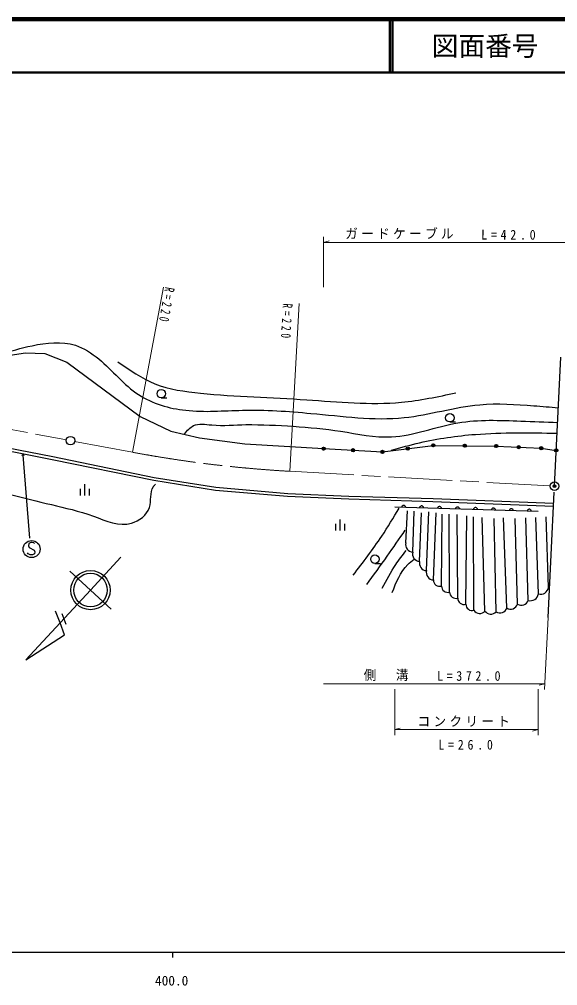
# Model space of a CAD drawing. Units: millimetres, scale not verified. Extents: x 40000 to 680000, y 20000 to 380000.
# Drawn here: x 439286 to 540216, y 198715 to 380000 of the extents above; entities that cross this region are included whole.
import ezdxf
from ezdxf.enums import TextEntityAlignment as Align

# ---------------------------------------------------------------- set-up
doc = ezdxf.new("R2010")
doc.units = ezdxf.units.MM
doc.header["$LTSCALE"] = 1000
doc.header["$PDMODE"] = 32
doc.header["$PDSIZE"] = 500
doc.linetypes.add('CHAIN', pattern=[18.5, 12, -1.5, 3.5, -1.5])
for name, color, linetype, lineweight in [('M-BGD', 7, 'Continuous', 25), ('M-BMK', 2, 'CHAIN', 13), ('M-BMK-SRVR', 3, 'Continuous', 25), ('M-STR-HTXT', 7, 'Continuous', 13), ('M-STR-STRC', 7, 'Continuous', 25), ('M-TTL', 2, 'Continuous', 140), ('M-TTL-BAND', 7, 'Continuous', 25), ('M-TTL-LINE', 7, 'Continuous', 50)]:
    doc.layers.add(name, color=color, linetype=linetype, lineweight=lineweight)
doc.layers.add('M-OTRS', color=6, linetype='Continuous')
doc.layers.add('M-TTL-TXT', color=7, linetype='Continuous')
doc.styles.add('ＭＳ ゴシック', font='')
doc.styles.get('ＭＳ ゴシック').set_extended_font_data('MS Gothic')

msp = doc.modelspace()

# ---------------------------------------------------------------- linework, layer by layer
at = {"layer": 'M-BGD'}
for p, q in [((465903, 308975), (466953, 308975)), ((520014, 304466), (521064, 304466)), ((496332, 299468), (507363, 298855)), ((507363, 298855), (516896, 300081)), ((516896, 300081), (528695, 299945)), ((528695, 299945), (537139, 299536)), ((537139, 299536), (539951, 299137)), ((450688, 291946), (450688, 290686)), ((451528, 292786), (451528, 290686)), ((452368, 291946), (452368, 290686)), ((509659, 288520), (536579, 287701)), ((511766, 281810), (512039, 287779)), ((513053, 280064), (513287, 287701)), ((514341, 278318), (514692, 287389)), ((515628, 276572), (516057, 287584)), ((516916, 274826), (517423, 287389)), ((518437, 273687), (518554, 287194)), ((519959, 272548), (519881, 287155)), ((521480, 271409), (521402, 287116)), ((523002, 270269), (523158, 286843)), ((524524, 269130), (524446, 286687)), ((526591, 268994), (526084, 286570)), ((530675, 269572), (530064, 286453)), ((534706, 271003), (534238, 286492)), ((536599, 272212), (536150, 286570)), ((538491, 273422), (538062, 286648)), ((498555, 285356), (498555, 284096)), ((499395, 286196), (499395, 284096)), ((500235, 285356), (500235, 284096)), ((528659, 268857), (528308, 286375)), ((532691, 270288), (532248, 286335)), ((505966, 277931), (507016, 277931))]:
    msp.add_line(p, q, dxfattribs=at)
for points in [[(427315, 314653), (434261, 316492), (440457, 317445), (444066, 317309), (448170, 315675), (461925, 305460), (467713, 302736), (473093, 301511), (481555, 300353), (496332, 299468)], [(430384, 300947), (445552, 297959), (464568, 294052), (476117, 292214), (489618, 291065), (501051, 290548), (516850, 290088), (539465, 289222)], [(430288, 300431), (445448, 297444), (464474, 293536), (476053, 291692), (489583, 290541), (501032, 290023), (516832, 289563), (539445, 288697)], [(511741, 288457), (511712, 288554), (511667, 288635), (511589, 288718), (511511, 288768), (511416, 288803), (511288, 288807), (511191, 288778), (511109, 288732), (511027, 288655), (510977, 288576), (510942, 288481)], [(515106, 288354), (515077, 288451), (515032, 288533), (514954, 288615), (514876, 288666), (514781, 288701), (514653, 288704), (514556, 288675), (514474, 288630), (514392, 288552), (514342, 288474), (514307, 288379)], [(518471, 288252), (518442, 288349), (518397, 288430), (518319, 288513), (518241, 288563), (518146, 288598), (518018, 288602), (517921, 288573), (517839, 288527), (517757, 288450), (517707, 288371), (517672, 288276)], [(521836, 288150), (521807, 288247), (521762, 288328), (521684, 288410), (521606, 288461), (521511, 288496), (521383, 288500), (521286, 288471), (521204, 288425), (521122, 288347), (521072, 288269), (521037, 288174)], [(525201, 288047), (525172, 288144), (525127, 288226), (525049, 288308), (524971, 288358), (524876, 288393), (524748, 288397), (524651, 288368), (524569, 288323), (524487, 288245), (524437, 288167), (524402, 288072)], [(528566, 287945), (528537, 288042), (528492, 288123), (528414, 288206), (528336, 288256), (528241, 288291), (528113, 288295), (528016, 288266), (527934, 288220), (527852, 288143), (527802, 288064), (527767, 287969)], [(531931, 287842), (531902, 287939), (531857, 288021), (531779, 288103), (531701, 288154), (531606, 288189), (531478, 288192), (531381, 288163), (531299, 288118), (531217, 288040), (531167, 287962), (531132, 287867)], [(535296, 287740), (535267, 287837), (535222, 287918), (535144, 288001), (535066, 288051), (534971, 288086), (534843, 288090), (534746, 288061), (534664, 288015), (534582, 287938), (534532, 287859), (534497, 287764)]]:
    msp.add_lwpolyline(points, dxfattribs=at)
for centre, radius in [((465903, 309773), 798), ((520014, 305264), 798), ((496332, 299468), 300), ((496332, 299468), 264), ((496332, 299468), 228), ((496332, 299468), 192), ((496332, 299468), 156), ((496332, 299468), 120), ((496332, 299468), 84), ((496332, 299468), 48), ((496332, 299468), 12), ((501847, 299162), 300), ((501847, 299162), 264), ((501847, 299162), 228), ((501847, 299162), 192), ((501847, 299162), 156), ((501847, 299162), 120), ((501847, 299162), 84), ((501847, 299162), 48), ((501847, 299162), 12), ((507363, 298855), 300), ((512130, 299468), 300), ((512130, 299468), 264), ((512130, 299468), 228), ((512130, 299468), 192), ((512130, 299468), 156), ((512130, 299468), 120), ((512130, 299468), 84), ((512130, 299468), 48), ((512130, 299468), 12), ((516896, 300081), 300), ((516896, 300081), 264), ((516896, 300081), 228), ((516896, 300081), 192), ((516896, 300081), 156), ((516896, 300081), 120), ((516896, 300081), 84), ((516896, 300081), 48), ((516896, 300081), 12), ((522796, 300013), 300), ((522796, 300013), 264), ((522796, 300013), 228), ((522796, 300013), 192), ((522796, 300013), 156), ((522796, 300013), 120), ((522796, 300013), 84), ((522796, 300013), 48), ((522796, 300013), 12), ((528695, 299945), 300), ((528695, 299945), 264), ((528695, 299945), 228), ((528695, 299945), 192), ((528695, 299945), 156), ((528695, 299945), 120), ((528695, 299945), 84), ((528695, 299945), 48), ((528695, 299945), 12), ((532917, 299740), 300), ((532917, 299740), 264), ((532917, 299740), 228), ((532917, 299740), 192), ((532917, 299740), 156), ((532917, 299740), 120), ((532917, 299740), 84), ((532917, 299740), 48), ((532917, 299740), 12), ((537139, 299536), 300), ((537139, 299536), 264), ((537139, 299536), 228), ((537139, 299536), 192), ((537139, 299536), 156), ((537139, 299536), 120), ((537139, 299536), 84), ((537139, 299536), 48), ((537139, 299536), 12), ((539951, 299137), 300), ((539951, 299137), 264), ((539951, 299137), 228), ((539951, 299137), 192), ((539951, 299137), 156), ((539951, 299137), 120), ((539951, 299137), 84), ((539951, 299137), 48), ((539951, 299137), 12), ((507363, 298855), 264), ((507363, 298855), 228), ((507363, 298855), 192), ((507363, 298855), 156), ((507363, 298855), 120), ((507363, 298855), 84), ((507363, 298855), 48), ((507363, 298855), 12), ((505966, 278729), 798)]:
    msp.add_circle(centre, radius, dxfattribs=at)
for centre, radius, start, end in [((513100, 281446), 1383, 164.74927, 268.06323), ((514387, 279700), 1383, 164.74927, 268.06323), ((515675, 277954), 1383, 164.74927, 268.06323), ((516962, 276208), 1383, 164.74927, 268.06323), ((518104, 274827), 1188, 180.04712, 286.30731), ((519625, 273688), 1188, 180.04712, 286.30731), ((521147, 272549), 1188, 180.04712, 286.30731), ((535147, 272398), 1463, 252.46808, 352.70352), ((537039, 273608), 1463, 252.46808, 352.70352), ((522668, 271410), 1188, 180.04712, 286.30731), ((524190, 270270), 1188, 180.04712, 286.30731), ((531406, 270709), 1352, 237.24304, 341.83041), ((533422, 271424), 1352, 237.24304, 341.83041), ((525609, 269837), 1295, 213.0918, 319.35199), ((527676, 269701), 1295, 213.0918, 319.35199), ((529391, 269994), 1352, 237.24304, 341.83041)]:
    msp.add_arc(centre, radius, start, end, dxfattribs=at)
for points, knots in [([(435636, 317141), (437611, 317740), (439586, 318339), (441663, 318779), (444364, 319352), (447238, 319657), (449787, 318845), (451380, 318337), (452847, 317392), (454176, 316290), (456807, 314117), (458887, 311408), (461644, 309608), (464199, 307876), (467359, 306995), (470489, 306659), (474029, 306240), (477578, 306603), (481122, 306659), (485435, 306796), (489686, 306465), (493962, 306070), (499804, 305566), (505679, 304675), (511454, 305284), (516184, 305775), (520846, 307279), (525598, 307708), (528962, 308011), (532370, 307775), (535753, 307511), (537287, 307392), (538815, 307266), (540344, 307140)], [0, 0, 0, 0, 1, 1, 1, 2, 2, 2, 3, 3, 3, 4, 4, 4, 5, 5, 5, 6, 6, 6, 7, 7, 7, 8, 8, 8, 9, 9, 9, 10, 10, 10, 11, 11, 11, 11]), ([(457736, 315766), (459972, 314198), (462208, 312630), (464680, 311638), (467362, 310563), (470324, 310165), (473262, 309870), (479953, 309198), (486529, 309060), (493172, 308625), (499087, 308237), (505055, 307614), (510926, 308166), (514353, 308489), (517746, 309212), (521140, 309935)], [0, 0, 0, 0, 1, 1, 1, 2, 2, 2, 3, 3, 3, 4, 4, 4, 5, 5, 5, 5]), ([(470245, 302205), (470769, 302834), (471293, 303463), (471949, 303777), (472912, 304238), (474159, 304016), (475355, 303908), (477605, 303704), (479674, 303902), (481769, 303974), (487699, 303924), (493608, 303601), (499523, 302729), (502725, 302221), (505930, 301525), (509088, 301681), (513259, 301881), (517344, 303584), (521529, 304301), (525412, 304967), (529381, 304785), (533322, 304629), (535624, 304537), (537916, 304455), (540208, 304373)], [0, 0, 0, 0, 1, 1, 1, 2, 2, 2, 3, 3, 3, 4, 4, 4, 5, 5, 5, 6, 6, 6, 7, 7, 7, 8, 8, 8, 8]), ([(509082, 299191), (510823, 299675), (512563, 300160), (514323, 300567), (517765, 301364), (521281, 301867), (524805, 302139), (529894, 302532), (535002, 302444), (540109, 302356)], [0, 0, 0, 0, 1, 1, 1, 2, 2, 2, 3, 3, 3, 3]), ([(420444, 292991), (423386, 292889), (426329, 292787), (429259, 292428), (434701, 291763), (440100, 290213), (445294, 288959), (447879, 288334), (450414, 287783), (453170, 286802), (455556, 285941), (458030, 284785), (460297, 285489), (461758, 285894), (463212, 286971), (463673, 288396), (464088, 289679), (463699, 291244), (464423, 292335), (464532, 292498), (464665, 292651), (464798, 292804)], [0, 0, 0, 0, 1, 1, 1, 2, 2, 2, 3, 3, 3, 4, 4, 4, 5, 5, 5, 6, 6, 6, 7, 7, 7, 7]), ([(501890, 275737), (503725, 278139), (505561, 280540), (507235, 283051), (508379, 284768), (509448, 286535), (510517, 288303)], [0, 0, 0, 0, 1, 1, 1, 2, 2, 2, 2]), ([(504422, 273955), (505712, 275731), (507002, 277507), (508266, 279301), (509405, 280916), (510524, 282546), (511642, 284177)], [0, 0, 0, 0, 1, 1, 1, 2, 2, 2, 2]), ([(507329, 273299), (508120, 274803), (508912, 276306), (509861, 277706), (510473, 278610), (511151, 279471), (511830, 280332)], [0, 0, 0, 0, 1, 1, 1, 2, 2, 2, 2]), ([(509204, 272455), (509953, 274386), (510701, 276318), (512111, 277706), (512486, 278076), (512908, 278407), (513330, 278738)], [0, 0, 0, 0, 1, 1, 1, 2, 2, 2, 2])]:
    msp.add_open_spline(points, degree=3, knots=knots, dxfattribs=at)
at = {"layer": 'M-BMK'}
for p, q in [((424130, 305591), (448106, 301104)), ((449654, 300815), (460490, 298787)), ((490009, 295210), (538822, 292464))]:
    msp.add_line(p, q, dxfattribs=at)
msp.add_arc((502981, 525845), 231000, 259.40033, 266.78088, dxfattribs=at)
at = {"layer": 'M-BMK-SRVR'}
for p, q in [((539622, 292423), (540808, 316625)), ((538415, 267780), (539568, 291308)), ((458330, 279093), (452628, 272925)), ((452628, 272925), (448773, 276489)), ((452628, 272925), (440511, 259818)), ((452628, 272925), (456483, 269361)), ((447268, 268510), (448010, 266546))]:
    msp.add_line(p, q, dxfattribs=at)
msp.add_lwpolyline([(440511, 259818), (447755, 264560), (446926, 266757), (446097, 268954)], dxfattribs=at)
for centre, radius in [((448880, 300959), 800), ((539608, 292420), 800), ((452628, 272925), 3675), ((452628, 272925), 3150)]:
    msp.add_circle(centre, radius, dxfattribs=at)
at = {"layer": 'M-OTRS'}
msp.add_point((539608, 292420), dxfattribs=at)
at = {"layer": 'M-STR-HTXT'}
for p, q in [((496332, 329737), (496331, 339187)), ((496331, 338137), (497381, 338431)), ((496331, 338137), (541863, 338137)), ((460490, 298787), (466284, 329749)), ((490009, 295210), (491778, 326660)), ((538415, 267780), (537754, 254297)), ((496340, 255358), (537806, 255358)), ((509659, 254355), (509659, 245708)), ((536579, 245708), (536579, 254355)), ((537806, 255358), (536756, 255064)), ((509659, 246758), (510709, 247052)), ((509659, 246758), (536579, 246758)), ((536579, 246758), (535529, 246464))]:
    msp.add_line(p, q, dxfattribs=at)
at = {"layer": 'M-STR-STRC'}
msp.add_line((441283, 282661), (439989, 298238), dxfattribs=at)
msp.add_lwpolyline([(442101, 281641), (441973, 281769), (441717, 281833), (441461, 281833), (441077, 281641), (441013, 281257), (441141, 280937), (442037, 280425), (442165, 280105), (442101, 279721), (441781, 279529), (441333, 279529), (440949, 279721), (440821, 279913)], dxfattribs=at)
for centre, radius in [((439989, 298238), 150), ((439989, 298238), 90), ((439989, 298238), 30), ((441589, 280617), 1600)]:
    msp.add_circle(centre, radius, dxfattribs=at)
at = {"layer": 'M-TTL'}
msp.add_line((680000, 380000), (40000, 380000), dxfattribs=at)
at = {"layer": 'M-TTL-BAND'}
for p, q in [((40000, 205000), (579000, 205000)), ((468000, 205000), (468000, 204000))]:
    msp.add_line(p, q, dxfattribs=at)
at = {"layer": 'M-TTL-LINE'}
for p, q in [((508747, 380000), (508747, 370000)), ((509247, 380000), (509247, 370000)), ((40000, 370000), (680000, 370000))]:
    msp.add_line(p, q, dxfattribs=at)

# ---------------------------------------------------------------- texts
at = {"layer": 'M-STR-HTXT', "char_height": 1833, "attachment_point": 7, "style": 'ＭＳ ゴシック'}
for s, insert in [('\\T1.26;\\W0.95;ガードケーブル', (500377, 338777)), ('\\T1.27;\\W0.95;側\u3000溝', (503843, 255883)), ('\\T1.6;\\W0.9;L=372.0', (517614, 255883)), ('\\T1.26;\\W0.95;コンクリート', (513932, 247283)), ('\\T1.62;\\W0.9;L=26.0', (517858, 242978))]:
    msp.add_mtext(s, dxfattribs=dict(at, insert=insert))
for s, insert, rotation in [('\\T1.62;\\W0.9;L=42.0', (525879, 338662), 359.9), ('\\T1.61;\\W0.7;R=220', (466585, 329877), 260), ('\\T1.61;\\W0.7;R=220', (488669, 326740), 266.8)]:
    msp.add_mtext(s, dxfattribs=dict(at, insert=insert, rotation=rotation))
at = {"layer": 'M-TTL-BAND', "style": 'ＭＳ ゴシック'}
msp.add_text('400.0', height=1833, dxfattribs=at).set_placement((467844, 198195), align=Align.BOTTOM_CENTER)
at = {"layer": 'M-TTL-TXT', "style": 'ＭＳ ゴシック'}
msp.add_text('図面番号', height=3666, dxfattribs=at).set_placement((526622, 375000), align=Align.MIDDLE_CENTER)

doc.saveas('drawing.dxf')
